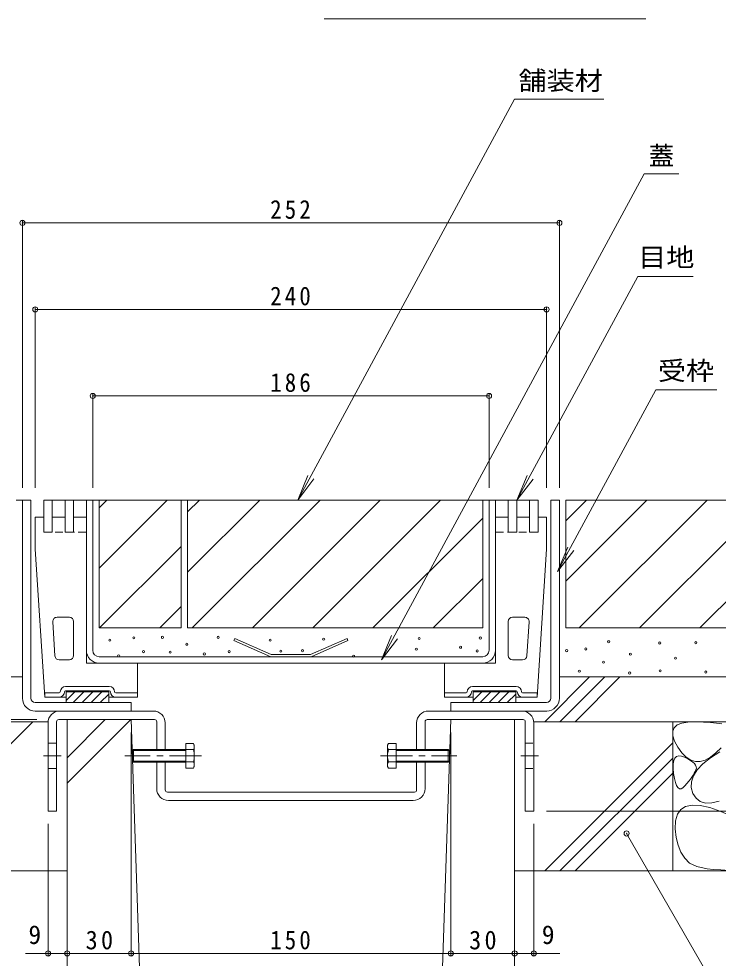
# Model space of a CAD drawing. Units: millimetres at full size, sheet at 1:3; some dimension numbers follow another scale. Extents: x -1082 to 1176, y -818 to 815.
# Drawn here: x 539.4 to 867.7, y -518.6 to -77.7 of the extents above; entities that cross this region are included whole.
import ezdxf
from ezdxf.enums import TextEntityAlignment as Align

# ---------------------------------------------------------------- set-up
doc = ezdxf.new("R2010")
doc.units = ezdxf.units.MM
doc.header["$LTSCALE"] = 3
doc.header["$PDMODE"] = 32
doc.header["$PDSIZE"] = 2.4
doc.linetypes.add('CHAIN1', pattern=[8, 5, -1, 1, -1])
doc.linetypes.add('DASHED1', pattern=[1.8, 1.2, -0.6])
for name, color, linetype, lineweight in [('B-1', 2, 'Continuous', 9), ('B-2', 3, 'Continuous', 9), ('B-3', 4, 'Continuous', 9), ('B-4', 7, 'Continuous', 9), ('B-5', 7, 'Continuous', 9), ('B-8', 3, 'Continuous', 9), ('B-A', 2, 'Continuous', 9), ('B-E', 2, 'Continuous', 9), ('B-F', 6, 'Continuous', 9), ('F-5_F-5ﾚｲﾔ', 2, 'Continuous', 9)]:
    doc.layers.add(name, color=color, linetype=linetype, lineweight=lineweight)
doc.styles.add('ＭＳ ゴシック', font='')
doc.styles.get('ＭＳ ゴシック').set_extended_font_data('MS Gothic')

msp = doc.modelspace()

# ---------------------------------------------------------------- linework, layer by layer
at = {"layer": 'B-1'}
for p, q in [((541.129, -303.606), (545.129, -303.606)), ((541.129, -396.606), (541.129, -303.606)), ((545.129, -396.606), (545.129, -303.606)), ((793.129, -303.606), (789.129, -303.606)), ((789.129, -396.606), (789.129, -303.606)), ((793.129, -396.606), (793.129, -303.606)), ((547.129, -398.606), (592.129, -398.606)), ((592.129, -402.606), (592.129, -398.606)), ((787.129, -398.606), (742.129, -398.606)), ((742.129, -402.606), (742.129, -398.606)), ((547.129, -402.606), (592.129, -402.606)), ((787.16, -402.606), (742.129, -402.606))]:
    msp.add_line(p, q, dxfattribs=at)
for centre, radius, start, end in [((547.129, -396.606), 6, 180, 270), ((547.129, -396.606), 2, 180, 270), ((787.129, -396.606), 2, 270, 0), ((787.129, -396.606), 6, 270, 0)]:
    msp.add_arc(centre, radius, start, end, dxfattribs=at)
at = {"layer": 'B-2'}
for p, q in [((551.129, -303.606), (783.129, -303.606)), ((571.129, -311.606), (571.129, -303.606)), ((574.129, -374.106), (574.129, -303.606)), ((760.129, -374.106), (760.129, -303.606)), ((763.129, -311.606), (763.129, -303.606)), ((657.688, -377.106), (640.377, -369.522)), ((676.571, -377.106), (693.882, -369.522)), ((577.129, -377.106), (757.129, -377.106)), ((657.897, -376.106), (676.361, -376.106)), ((577.129, -380.106), (757.129, -380.106))]:
    msp.add_line(p, q, dxfattribs=at)
at = {"layer": 'B-2', "linetype": 'DASHED1'}
for p, q in [((571.129, -374.106), (571.129, -311.606)), ((763.129, -374.106), (763.129, -311.606)), ((551.129, -318.606), (571.129, -318.606)), ((783.129, -318.606), (763.129, -318.606))]:
    msp.add_line(p, q, dxfattribs=at)
at = {"layer": 'B-2'}
for points in [[(657.897, -376.106), (640.778, -368.606), (640.377, -369.522)], [(676.361, -376.106), (693.481, -368.606), (693.882, -369.522)]]:
    msp.add_lwpolyline(points, dxfattribs=at)
for centre, radius, start, end in [((577.129, -374.106), 6, 180, 270), ((577.129, -374.106), 3, 180, 270), ((757.129, -374.106), 6, 270, 0), ((757.129, -374.106), 3, 270, 0)]:
    msp.add_arc(centre, radius, start, end, dxfattribs=at)
at = {"layer": 'B-3'}
for p, q in [((572.129, -303.606), (551.129, -303.606)), ((762.129, -303.606), (783.129, -303.606)), ((547.129, -326.606), (547.129, -311.606)), ((551.129, -311.606), (547.129, -311.606)), ((551.129, -318.606), (551.129, -311.606)), ((561.129, -318.606), (561.129, -311.606)), ((565.129, -311.606), (565.129, -318.606)), ((567.129, -311.606), (565.129, -311.606)), ((571.129, -311.606), (567.129, -311.606)), ((571.129, -380.106), (571.129, -311.606)), ((767.129, -311.606), (769.129, -311.606)), ((769.129, -311.606), (769.129, -318.606)), ((773.129, -318.606), (773.129, -311.606)), ((773.129, -311.606), (779.129, -311.606)), ((779.129, -311.606), (779.129, -318.606)), ((787.129, -326.606), (787.129, -311.606)), ((551.129, -318.606), (555.129, -318.606)), ((561.129, -318.606), (565.129, -318.606)), ((773.129, -318.606), (769.129, -318.606)), ((783.129, -318.606), (779.129, -318.606)), ((547.129, -326.606), (551.629, -396.106)), ((787.129, -326.606), (782.629, -396.106)), ((556.388, -376.736), (555.352, -360.736)), ((557.348, -358.606), (563.129, -358.606)), ((565.129, -376.606), (565.129, -360.606)), ((769.129, -360.606), (769.129, -376.606)), ((771.129, -358.606), (776.911, -358.606)), ((778.907, -360.736), (777.871, -376.736)), ((563.129, -378.606), (558.384, -378.606)), ((775.875, -378.606), (771.129, -378.606)), ((571.129, -380.106), (595.129, -380.106)), ((595.129, -396.106), (595.129, -380.106)), ((763.129, -380.106), (739.129, -380.106)), ((581.879, -391.106), (561.379, -391.106)), ((752.379, -391.106), (772.879, -391.106)), ((558.379, -394.106), (551.629, -394.106)), ((551.629, -396.106), (551.629, -394.106)), ((558.379, -396.106), (551.629, -396.106)), ((558.379, -396.106), (561.629, -396.106)), ((581.879, -393.106), (561.379, -393.106)), ((561.629, -393.106), (561.629, -398.606)), ((561.629, -393.206), (581.629, -393.206)), ((561.629, -393.306), (581.629, -393.306)), ((561.629, -393.406), (581.629, -393.406)), ((561.629, -393.506), (581.629, -393.506)), ((561.629, -393.606), (581.629, -393.606)), ((565.673, -393.606), (561.629, -397.65)), ((569.915, -393.606), (564.915, -398.606)), ((574.158, -393.606), (569.158, -398.606)), ((578.401, -393.606), (573.401, -398.606)), ((581.629, -394.62), (577.643, -398.606)), ((581.629, -393.106), (581.629, -398.606)), ((581.629, -396.106), (595.129, -396.106)), ((584.879, -394.106), (595.129, -394.106)), ((749.379, -394.106), (739.129, -394.106)), ((752.379, -393.106), (772.879, -393.106)), ((752.629, -393.106), (752.629, -398.606)), ((772.629, -393.206), (752.629, -393.206)), ((772.629, -393.306), (752.629, -393.306)), ((772.629, -393.406), (752.629, -393.406)), ((772.629, -393.506), (752.629, -393.506)), ((756.673, -393.606), (752.629, -397.65)), ((772.629, -393.606), (752.629, -393.606)), ((760.915, -393.606), (755.915, -398.606)), ((765.158, -393.606), (760.158, -398.606)), ((769.401, -393.606), (764.401, -398.606)), ((772.629, -394.62), (768.643, -398.606)), ((772.629, -393.106), (772.629, -398.606)), ((775.879, -396.106), (772.629, -396.106)), ((775.879, -394.106), (782.629, -394.106)), ((775.879, -396.106), (782.629, -396.106)), ((782.629, -396.106), (782.629, -394.106)), ((581.629, -398.606), (561.629, -398.606)), ((752.629, -398.606), (772.629, -398.606))]:
    msp.add_line(p, q, dxfattribs=at)
for points in [[(561.129, -311.606), (555.129, -311.606), (555.129, -318.606)], [(763.129, -380.106), (763.129, -311.606), (767.129, -311.606)], [(783.129, -318.606), (783.129, -311.606), (787.129, -311.606)], [(752.629, -396.106), (739.129, -396.106), (739.129, -380.106)]]:
    msp.add_lwpolyline(points, dxfattribs=at)
for centre, radius, start, end in [((557.348, -360.606), 2, 90, 183.7046), ((563.129, -360.606), 2, 0, 90), ((771.129, -360.606), 2, 90, 180), ((776.911, -360.606), 2, 356.2954, 90), ((558.384, -376.606), 2, 183.7046, 270), ((563.129, -376.606), 2, 270, 0), ((771.129, -376.606), 2, 180, 270), ((775.875, -376.606), 2, 270, 356.2954), ((561.379, -393.606), 2.5, 90, 180), ((581.879, -393.606), 2.5, 0, 90), ((752.379, -393.606), 2.5, 90, 180), ((772.879, -393.606), 2.5, 0, 90), ((558.379, -393.606), 2.5, 270, 0), ((558.379, -393.606), 0.5, 270, 0), ((561.379, -393.606), 0.5, 90, 180), ((581.879, -393.606), 0.5, 0, 90), ((584.879, -393.606), 2.5, 180, 270), ((584.879, -393.606), 0.5, 180, 270), ((749.379, -393.606), 0.5, 270, 0), ((749.379, -393.606), 2.5, 270, 0), ((752.379, -393.606), 0.5, 90, 180), ((772.879, -393.606), 0.5, 0, 90), ((775.879, -393.606), 2.5, 180, 270), ((775.879, -393.606), 0.5, 180, 270)]:
    msp.add_arc(centre, radius, start, end, dxfattribs=at)
at = {"layer": 'B-4'}
for p, q in [((541.129, -172.603), (541.129, -297.861)), ((541.129, -173.503), (793.129, -173.503)), ((793.129, -172.603), (793.129, -297.861)), ((547.129, -213.239), (547.129, -297.861)), ((787.129, -214.139), (547.129, -214.139)), ((787.129, -213.239), (787.129, -297.861)), ((574.129, -253.822), (574.129, -297.861)), ((574.129, -254.722), (760.129, -254.722)), ((760.129, -253.822), (760.129, -297.861)), ((506.908, -406.606), (547.937, -406.606)), ((592.129, -517.282), (592.129, -412.606)), ((742.129, -517.282), (742.129, -412.606)), ((1038.14, -449.606), (787.129, -449.606)), ((553.129, -517.282), (553.129, -455.606)), ((781.129, -517.282), (781.129, -455.606)), ((553.129, -516.382), (542.494, -516.382)), ((562.129, -516.382), (553.129, -516.382)), ((592.129, -516.382), (562.129, -516.382)), ((742.129, -516.382), (592.129, -516.382)), ((772.129, -516.382), (742.129, -516.382)), ((781.129, -516.382), (772.129, -516.382)), ((781.129, -516.382), (793.264, -516.382))]:
    msp.add_line(p, q, dxfattribs=at)
for p in [(541.129, -173.503), (793.129, -173.503), (547.129, -214.139), (787.129, -214.139), (574.129, -254.722), (760.129, -254.722), (553.129, -516.382), (562.129, -516.382), (592.129, -516.382), (742.129, -516.382), (772.129, -516.382), (781.129, -516.382)]:
    msp.add_point(p, dxfattribs=at)
at = {"layer": 'B-5'}
for p, q in [((670.301, -303.606), (772.083, -115.451)), ((814.007, -115.451), (772.083, -115.451)), ((709.582, -378.636), (832.993, -150.496)), ((849.217, -150.496), (832.993, -150.496)), ((773.177, -303.682), (829.958, -198.716)), ((855.958, -198.716), (829.958, -198.716)), ((792.241, -337.185), (838.357, -251.933)), ((866.955, -251.933), (838.357, -251.933)), ((670.301, -303.606), (675.085, -292.058)), ((670.301, -303.606), (677.911, -293.689)), ((773.177, -303.682), (777.96, -292.134)), ((773.177, -303.682), (780.786, -293.765)), ((792.241, -337.185), (797.025, -325.636)), ((792.241, -337.185), (799.851, -327.268)), ((709.582, -378.636), (714.366, -367.088)), ((709.582, -378.636), (717.192, -368.719)), ((824.668, -460.064), (871.268, -540.777))]:
    msp.add_line(p, q, dxfattribs=at)
msp.add_point((824.668, -460.064), dxfattribs=at)
at = {"layer": 'B-8'}
for p, q in [((602.529, -402.606), (558.729, -402.606)), ((731.729, -402.606), (775.529, -402.606)), ((557.129, -407.606), (557.129, -449.606)), ((603.129, -406.606), (558.129, -406.606)), ((604.129, -420.606), (604.129, -407.606)), ((608.129, -420.606), (608.129, -408.206)), ((726.129, -420.606), (726.129, -408.206)), ((730.129, -420.606), (730.129, -407.606)), ((731.129, -406.606), (776.129, -406.606)), ((777.129, -407.606), (777.129, -449.606)), ((604.129, -439.006), (604.129, -426.606)), ((608.129, -439.606), (608.129, -426.606)), ((726.129, -439.606), (726.129, -426.606)), ((730.129, -439.006), (730.129, -426.606)), ((725.129, -440.606), (609.129, -440.606)), ((724.529, -444.606), (609.729, -444.606))]:
    msp.add_line(p, q, dxfattribs=at)
at = {"layer": 'B-8', "linetype": 'DASHED1'}
for p, q in [((557.129, -417.606), (553.129, -417.606)), ((777.129, -417.606), (781.129, -417.606)), ((557.129, -429.606), (553.129, -429.606)), ((777.129, -429.606), (781.129, -429.606))]:
    msp.add_line(p, q, dxfattribs=at)
at = {"layer": 'B-8', "linetype": 'CHAIN1'}
for p, q in [((550.987, -423.606), (559.243, -423.606)), ((775.001, -423.606), (783.258, -423.606))]:
    msp.add_line(p, q, dxfattribs=at)
at = {"layer": 'B-8'}
for points in [[(553.129, -408.206), (553.129, -449.606), (557.129, -449.606)], [(781.129, -408.206), (781.129, -449.606), (777.129, -449.606)]]:
    msp.add_lwpolyline(points, dxfattribs=at)
for centre, radius, start, end in [((558.729, -408.206), 5.6, 90, 180), ((602.529, -408.206), 5.6, 0, 90), ((731.729, -408.206), 5.6, 90, 180), ((775.529, -408.206), 5.6, 0, 90), ((558.129, -407.606), 1, 90, 180), ((603.129, -407.606), 1, 0, 90), ((731.129, -407.606), 1, 90, 180), ((776.129, -407.606), 1, 0, 90), ((609.729, -439.006), 5.6, 180, 270), ((609.129, -439.606), 1, 180, 270), ((724.529, -439.006), 5.6, 270, 0), ((725.129, -439.606), 1, 270, 0)]:
    msp.add_arc(centre, radius, start, end, dxfattribs=at)
at = {"layer": 'B-A', "color": 6}
for p, q in [((555.129, -303.606), (551.129, -303.606)), ((551.129, -303.606), (551.129, -318.606)), ((555.129, -318.606), (555.129, -303.606)), ((561.129, -303.606), (561.129, -318.606)), ((769.129, -303.606), (773.129, -303.606)), ((769.129, -318.606), (769.129, -303.606)), ((773.129, -303.606), (773.129, -318.606)), ((779.129, -318.606), (779.129, -303.606)), ((779.129, -303.606), (783.129, -303.606)), ((783.129, -303.606), (783.129, -318.606)), ((551.129, -318.606), (555.129, -318.606)), ((561.129, -318.606), (565.129, -318.606)), ((773.129, -318.606), (769.129, -318.606)), ((783.129, -318.606), (779.129, -318.606))]:
    msp.add_line(p, q, dxfattribs=at)
at = {"layer": 'B-A'}
for p, q in [((621.331, -417.833), (617.777, -417.833)), ((617.777, -417.833), (617.777, -429.38)), ((621.331, -417.833), (621.777, -418.606)), ((621.777, -428.606), (621.777, -418.606)), ((712.928, -417.833), (712.482, -418.606)), ((712.482, -428.606), (712.482, -418.606)), ((712.928, -417.833), (716.482, -417.833)), ((716.482, -417.833), (716.482, -429.38)), ((592.777, -421.148), (593.319, -420.606)), ((617.777, -421.148), (592.777, -421.148)), ((592.777, -426.065), (592.777, -421.148)), ((617.777, -420.606), (593.319, -420.606)), ((593.319, -420.606), (593.319, -426.606)), ((621.331, -420.72), (617.777, -420.72)), ((712.928, -420.72), (716.482, -420.72)), ((716.482, -420.606), (740.94, -420.606)), ((716.482, -421.148), (741.482, -421.148)), ((741.482, -421.148), (740.94, -420.606)), ((740.94, -420.606), (740.94, -426.606)), ((741.482, -426.065), (741.482, -421.148)), ((617.777, -426.065), (592.777, -426.065)), ((592.777, -426.065), (593.319, -426.606)), ((617.777, -426.606), (593.319, -426.606)), ((621.331, -426.493), (617.777, -426.493)), ((712.928, -426.493), (716.482, -426.493)), ((716.482, -426.065), (741.482, -426.065)), ((716.482, -426.606), (740.94, -426.606)), ((741.482, -426.065), (740.94, -426.606)), ((621.331, -429.38), (617.777, -429.38)), ((621.777, -428.606), (621.331, -429.38)), ((712.482, -428.606), (712.928, -429.38)), ((712.928, -429.38), (716.482, -429.38))]:
    msp.add_line(p, q, dxfattribs=at)
at = {"layer": 'B-A', "linetype": 'CHAIN1'}
for p, q in [((625.138, -423.606), (589.244, -423.606)), ((709.121, -423.606), (745.015, -423.606))]:
    msp.add_line(p, q, dxfattribs=at)
at = {"layer": 'B-A', "color": 6}
msp.add_lwpolyline([(565.129, -318.606), (565.129, -303.606), (561.129, -303.606)], dxfattribs=at)
at = {"layer": 'B-A'}
for centre, radius, start, end in [((618.379, -419.537), 3.408, 4.38425, 29.99998), ((715.879, -419.537), 3.408, 150.00002, 175.61575), ((618.931, -419.186), 2.848, 327.42444, 358.1913), ((612.224, -423.606), 9.553, 342.41203, 17.58795), ((715.328, -419.186), 2.848, 181.8087, 212.57556), ((722.035, -423.606), 9.553, 162.41205, 197.58797), ((618.931, -428.026), 2.848, 1.80869, 32.57555), ((715.328, -428.026), 2.848, 147.42445, 178.19131), ((618.379, -427.676), 3.408, 330, 355.61574), ((715.879, -427.676), 3.408, 184.38426, 210)]:
    msp.add_arc(centre, radius, start, end, dxfattribs=at)
at = {"layer": 'B-E'}
for p, q in [((538.129, -303.606), (541.129, -303.606)), ((577.129, -363.606), (577.129, -303.606)), ((615.629, -303.606), (577.129, -303.606)), ((577.345, -335.322), (609.061, -303.606)), ((577.345, -307.038), (580.776, -303.606)), ((615.629, -363.606), (615.629, -303.606)), ((618.629, -363.606), (618.629, -303.606)), ((757.129, -303.606), (618.629, -303.606)), ((618.629, -309.185), (624.208, -303.606)), ((618.629, -337.469), (652.492, -303.606)), ((620.776, -363.606), (680.776, -303.606)), ((649.061, -363.606), (709.061, -303.606)), ((677.345, -363.606), (737.345, -303.606)), ((757.129, -363.606), (757.129, -303.606)), ((796.129, -313.346), (805.869, -303.606)), ((796.129, -341.631), (834.154, -303.606)), ((796.129, -303.606), (906.129, -303.606)), ((802.438, -363.606), (862.438, -303.606)), ((830.722, -363.606), (890.722, -303.606)), ((705.629, -363.606), (757.129, -312.106)), ((859.007, -363.606), (906.129, -316.484)), ((577.345, -363.606), (615.629, -325.322)), ((733.913, -363.606), (757.129, -340.39)), ((605.629, -363.606), (615.629, -353.606)), ((615.629, -363.606), (577.129, -363.606)), ((757.129, -363.606), (618.629, -363.606)), ((541.129, -386.606), (511.049, -386.606)), ((786.316, -407.606), (807.316, -386.606)), ((793.129, -386.606), (946.329, -386.606)), ((793.387, -407.606), (814.387, -386.606)), ((800.458, -407.606), (821.458, -386.606)), ((387.929, -407.606), (553.129, -407.606)), ((487.429, -466.13), (545.953, -407.606)), ((781.129, -407.606), (946.329, -407.606)), ((846.329, -407.606), (846.329, -477.606)), ((786.316, -477.606), (846.329, -417.593)), ((793.387, -477.606), (846.329, -424.664)), ((800.458, -477.606), (846.329, -431.735)), ((387.929, -477.606), (562.129, -477.606)), ((772.129, -477.606), (946.329, -477.606))]:
    msp.add_line(p, q, dxfattribs=at)
for points in [[(796.129, -303.606), (796.129, -363.606), (906.129, -363.606)], [(868.984, -419.882), (866.595, -422.184), (864.056, -424.259), (861.606, -425.648), (859.242, -426.349), (856.966, -426.364), (854.778, -425.691), (852.677, -424.33), (850.665, -422.283), (848.739, -419.549), (847.222, -416.67), (846.433, -414.189), (846.372, -412.107), (847.04, -410.423), (848.436, -409.137), (850.561, -408.249), (853.414, -407.76), (856.995, -407.669), (860.727, -407.804), (864.029, -407.995), (866.904, -408.242), (869.35, -408.543)], [(868.161, -444.913), (864.689, -445.75), (861.717, -445.801), (859.244, -445.066), (857.271, -443.545), (855.797, -441.238), (855.005, -438.525), (855.074, -435.784), (856.006, -433.017), (857.801, -430.222), (860.458, -427.4), (863.978, -424.552), (868.361, -421.677)], [(854.202, -474.003), (851.969, -471.61), (850.182, -468.807), (848.84, -465.595), (847.944, -461.973), (847.493, -457.942), (847.628, -454.107), (848.489, -451.075), (850.076, -448.845), (852.389, -447.418), (855.428, -446.793), (859.193, -446.971), (863.684, -447.951), (868.901, -449.734), (874.035, -451.97), (878.276, -454.309), (881.625, -456.752), (884.081, -459.298), (885.645, -461.948), (886.316, -464.701), (886.095, -467.558), (884.981, -470.518)], [(854.202, -474.003), (857.706, -475.627), (862.438, -476.679)], [(862.438, -476.679), (865.511, -477.043), (868.909, -477.205), (872.63, -477.367)]]:
    msp.add_lwpolyline(points, dxfattribs=at)
msp.add_lwpolyline([(857.237, -430.219), (856.882, -430.981), (856.444, -431.793), (855.923, -432.657), (855.319, -433.572), (854.632, -434.537), (853.863, -435.555), (853.011, -436.623), (852.076, -437.742), (851.139, -438.652), (850.279, -439.091), (849.496, -439.059), (848.791, -438.557), (848.163, -437.584), (847.612, -436.14), (847.139, -434.225), (846.744, -431.84), (846.512, -429.429), (846.531, -427.439), (846.8, -425.868), (847.32, -424.718), (848.09, -423.988), (849.111, -423.677), (850.382, -423.787), (851.904, -424.317), (853.429, -425.056), (854.709, -425.795), (855.743, -426.534), (856.532, -427.272), (857.076, -428.01), (857.375, -428.747), (857.429, -429.483)], close=True, dxfattribs=at)
at = {"layer": 'B-E', "color": 7}
for centre in [(582.162, -369.317), (593.405, -368.236), (606.811, -368.02), (632.973, -368.02), (657.405, -369.317), (682.486, -368.885), (727.297, -368.561), (756.053, -368.344), (816.226, -370.082), (840.223, -370.651), (857.168, -370.537), (597.946, -374.723), (610.486, -374.939), (618.27, -371.263), (638.162, -374.723), (662.378, -374.507), (672.54, -374.29), (725.999, -373.534), (746.756, -372.669), (754.54, -374.398), (796.551, -374.247), (805.563, -373.475), (586.27, -376.669), (626.486, -375.804), (696.54, -376.885), (813.838, -379.635), (826.462, -375.882), (847.615, -377.815), (802.465, -383.928), (840.45, -383.729), (826.121, -384.753), (861.831, -384.298)]:
    msp.add_circle(centre, 0.5, dxfattribs=at)
at = {"layer": 'B-F'}
for p, q in [((562.129, -566.606), (562.129, -406.606)), ((592.129, -406.606), (562.129, -406.606)), ((562.129, -436.497), (592.02, -406.606)), ((562.129, -424.497), (580.02, -406.606)), ((596.163, -527.606), (592.129, -406.606)), ((738.096, -527.606), (742.129, -406.606)), ((742.129, -406.606), (772.129, -406.606)), ((772.129, -566.606), (772.129, -406.606))]:
    msp.add_line(p, q, dxfattribs=at)
at = {"layer": 'F-5_F-5ﾚｲﾔ', "color": 7}
msp.add_line((833.641, -77.718), (682.706, -77.718), dxfattribs=at)

# ---------------------------------------------------------------- texts
at = {"layer": 'B-4', "color": 2, "style": 'ＭＳ ゴシック'}
for p in [(543.927, -514.582), (784.886, -514.582)]:
    msp.add_text('9', height=8.798, dxfattribs=at).set_placement(p, align=Align.BOTTOM_LEFT)
at = {"layer": 'B-4', "color": 2, "char_height": 8.798, "attachment_point": 7, "style": 'ＭＳ ゴシック'}
for s, insert in [('\\T1.27;\\W0.9;252', (657.379, -171.703)), ('\\T1.27;\\W0.9;240', (657.379, -212.339)), ('\\T1.27;\\W0.9;186', (657.379, -252.922)), ('\\T1.27;\\W0.95;30', (570.754, -514.582)), ('\\T1.27;\\W0.9;150', (657.379, -514.582)), ('\\T1.27;\\W0.95;30', (750.754, -514.582))]:
    msp.add_mtext(s, dxfattribs=dict(at, insert=insert))
at = {"layer": 'B-5', "color": 2, "style": 'ＭＳ ゴシック', "width": 1.1}
for s, p in [('舗装材', (773.931, -113.775)), ('目地', (830.096, -196.709)), ('受枠', (839.36, -249.926))]:
    msp.add_text(s, height=8.798, dxfattribs=at).set_placement(p, align=Align.BOTTOM_LEFT)
at = {"layer": 'B-5', "color": 2, "style": 'ＭＳ ゴシック'}
msp.add_text('蓋', height=8.798, dxfattribs=at).set_placement((835.041, -149.105), align=Align.BOTTOM_LEFT)

doc.saveas('drawing.dxf')
